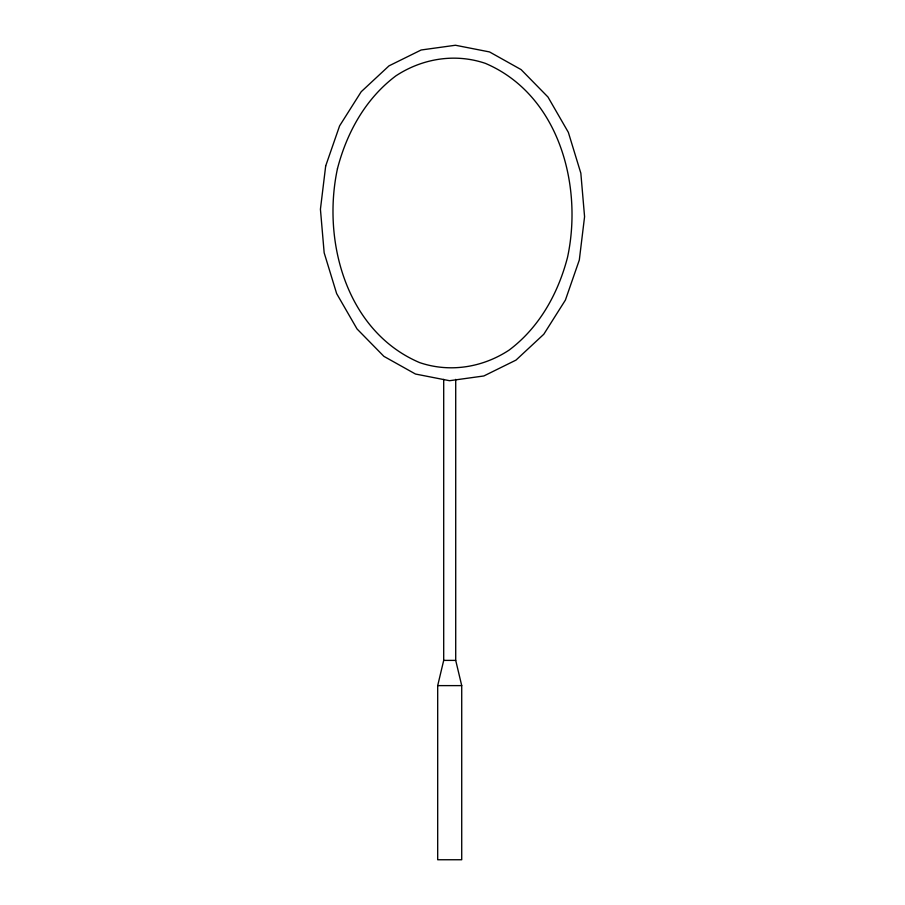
<?xml version="1.0" encoding="UTF-8"?>
<svg xmlns="http://www.w3.org/2000/svg" width="905" height="905" viewBox="0 0 905 905"><rect width="100%" height="100%" fill="white"/><g stroke="black" fill="none" stroke-linecap="round" stroke-linejoin="round"><path stroke-width="1.36" d="M455.713 379.365L455.713 660.39L461.72 685.617L461.72 859.75L437.692 859.75L437.692 685.617L443.699 660.39L443.699 379.365M443.699 660.39L455.713 660.39M437.692 685.617L461.72 685.617M325.687 165.954L320.427 209.236L324.16 252.778L336.649 293.605L357.023 328.934L383.912 356.366L415.463 374.025L449.547 380.711L483.836 375.971L515.986 360.111L543.803 334.239L565.399 300.087L579.313 260.018L584.573 216.725L580.84 173.194L568.351 132.356L547.977 97.027L521.088 69.595L489.537 51.936L455.453 45.25L421.164 49.99L389.014 65.85L361.197 91.733L339.601 125.874L325.687 165.954M337.463 168.669C321.875 241.171 346.479 331.49 419.66 362.611C449.853 372.86 482.637 367.532 509.085 350.122C539.391 327.395 558.147 293.492 567.537 257.292C583.125 184.79 558.521 94.471 485.34 63.35C455.147 53.101 422.364 58.44 395.915 75.839C365.609 98.566 346.853 132.469 337.463 168.669"/></g></svg>
